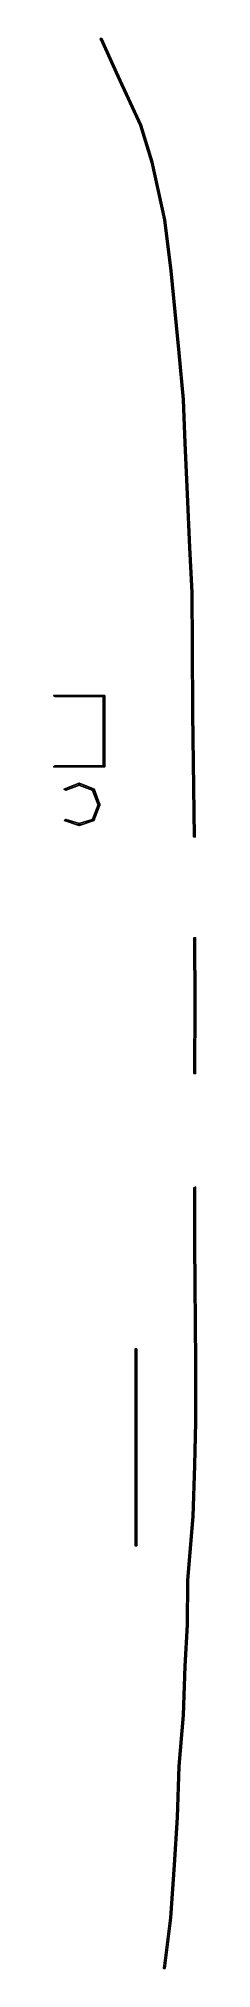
# Model space of a CAD drawing. Extents: x -1.2 to 5.6, y -43.9 to 47.6.
import ezdxf

# ---------------------------------------------------------------- set-up
doc = ezdxf.new("R2010")
doc.units = 0
doc.layers.add('RAILINGS', color=6, linetype='CONTINUOUS')

msp = doc.modelspace()

# ---------------------------------------------------------------- linework, layer by layer
at = {"layer": 'RAILINGS'}
for points in [[(1.81, 45.83, 7.01), (1, 47.61, 7.09), (1.08, 47.61, 7.09), (1.89, 45.83, 7.01)], [(1.89, 45.83, 7.01), (1.08, 47.61, 7.09), (1, 47.61, 7.09), (1.81, 45.83, 7.01)], [(1.075, 47.603, 6.15), (1, 47.56, 6.15), (1, 47.56, 7.09), (1.075, 47.603, 7.09)], [(1.075, 47.517, 6.14), (1.075, 47.603, 6.15), (1.075, 47.603, 7.09), (1.075, 47.517, 7.09)], [(1, 47.56, 6.15), (1.075, 47.517, 6.14), (1.075, 47.517, 7.09), (1, 47.56, 7.09)], [(1.885, 45.873, 5.97), (1.81, 45.83, 5.97), (1.81, 45.83, 7.01), (1.885, 45.873, 7.01)], [(1.81, 45.83, 5.97), (1.885, 45.787, 5.97), (1.885, 45.787, 7.01), (1.81, 45.83, 7.01)], [(2.96, 43.5, 7.01), (1.89, 45.83, 7.01), (1.81, 45.83, 7.01), (2.88, 43.5, 7.01)], [(2.88, 43.5, 7.01), (1.81, 45.83, 7.01), (1.89, 45.83, 7.01), (2.96, 43.5, 7.01)], [(1.885, 45.787, 5.97), (1.885, 45.873, 5.97), (1.885, 45.873, 7.01), (1.885, 45.787, 7.01)], [(2.955, 43.543, 5.73), (2.88, 43.5, 5.73), (2.88, 43.5, 7.01), (2.955, 43.543, 7.01)], [(2.88, 43.5, 5.73), (2.955, 43.457, 5.73), (2.955, 43.457, 7.01), (2.88, 43.5, 7.01)], [(3.5, 41.75, 6.87), (2.96, 43.5, 7.01), (2.88, 43.5, 7.01), (3.42, 41.75, 6.87)], [(3.42, 41.75, 6.87), (2.88, 43.5, 7.01), (2.96, 43.5, 7.01), (3.5, 41.75, 6.87)], [(2.955, 43.457, 5.73), (2.955, 43.543, 5.73), (2.955, 43.543, 7.01), (2.955, 43.457, 7.01)], [(3.495, 41.793, 5.59), (3.42, 41.75, 5.59), (3.42, 41.75, 6.87), (3.495, 41.793, 6.87)], [(3.42, 41.75, 5.59), (3.495, 41.707, 5.59), (3.495, 41.707, 6.87), (3.42, 41.75, 6.87)], [(4.02, 39.02, 6.66), (3.42, 41.75, 6.87), (3.5, 41.75, 6.87), (4.1, 39.02, 6.66)], [(4.1, 39.02, 6.66), (3.5, 41.75, 6.87), (3.42, 41.75, 6.87), (4.02, 39.02, 6.66)], [(3.495, 41.707, 5.59), (3.495, 41.793, 5.59), (3.495, 41.793, 6.87), (3.495, 41.707, 6.87)], [(4.095, 39.063, 5.38), (4.02, 39.02, 5.38), (4.02, 39.02, 6.66), (4.095, 39.063, 6.66)], [(4.02, 39.02, 5.38), (4.095, 38.977, 5.38), (4.095, 38.977, 6.66), (4.02, 39.02, 6.66)], [(4.41, 36.6, 6.52), (4.1, 39.02, 6.66), (4.02, 39.02, 6.66), (4.33, 36.6, 6.52)], [(4.33, 36.6, 6.52), (4.02, 39.02, 6.66), (4.1, 39.02, 6.66), (4.41, 36.6, 6.52)], [(4.095, 38.977, 5.38), (4.095, 39.063, 5.38), (4.095, 39.063, 6.66), (4.095, 38.977, 6.66)], [(4.405, 36.643, 5.24), (4.33, 36.6, 5.24), (4.33, 36.6, 6.52), (4.405, 36.643, 6.52)], [(4.33, 36.6, 5.24), (4.405, 36.557, 5.24), (4.405, 36.557, 6.52), (4.33, 36.6, 6.52)], [(4.71, 32.71, 6.31), (4.33, 36.6, 6.52), (4.41, 36.6, 6.52), (4.79, 32.71, 6.31)], [(4.79, 32.71, 6.31), (4.41, 36.6, 6.52), (4.33, 36.6, 6.52), (4.71, 32.71, 6.31)], [(4.405, 36.557, 5.24), (4.405, 36.643, 5.24), (4.405, 36.643, 6.52), (4.405, 36.557, 6.52)], [(4.785, 32.753, 5.03), (4.71, 32.71, 5.03), (4.71, 32.71, 6.31), (4.785, 32.753, 6.31)], [(4.71, 32.71, 5.03), (4.785, 32.667, 5.03), (4.785, 32.667, 6.31), (4.71, 32.71, 6.31)], [(4.99, 30.5, 6.19), (4.79, 32.71, 6.31), (4.71, 32.71, 6.31), (4.91, 30.5, 6.19)], [(4.91, 30.5, 6.19), (4.71, 32.71, 6.31), (4.79, 32.71, 6.31), (4.99, 30.5, 6.19)], [(4.785, 32.667, 5.03), (4.785, 32.753, 5.03), (4.785, 32.753, 6.31), (4.785, 32.667, 6.31)], [(4.985, 30.543, 4.91), (4.91, 30.5, 4.91), (4.91, 30.5, 6.19), (4.985, 30.543, 6.19)], [(4.91, 30.5, 4.91), (4.985, 30.457, 4.91), (4.985, 30.457, 6.19), (4.91, 30.5, 6.19)], [(4.99, 28.43, 6.12), (4.91, 30.5, 6.19), (4.99, 30.5, 6.19), (5.07, 28.43, 6.12)], [(5.07, 28.43, 6.12), (4.99, 30.5, 6.19), (4.91, 30.5, 6.19), (4.99, 28.43, 6.12)], [(4.985, 30.457, 4.91), (4.985, 30.543, 4.91), (4.985, 30.543, 6.19), (4.985, 30.457, 6.19)], [(5.065, 28.473, 4.84), (4.99, 28.43, 4.84), (4.99, 28.43, 6.12), (5.065, 28.473, 6.12)], [(4.99, 28.43, 4.84), (5.065, 28.387, 4.84), (5.065, 28.387, 6.12), (4.99, 28.43, 6.12)], [(5.18, 26.02, 6.05), (5.07, 28.43, 6.12), (4.99, 28.43, 6.12), (5.1, 26.02, 6.05)], [(5.1, 26.02, 6.05), (4.99, 28.43, 6.12), (5.07, 28.43, 6.12), (5.18, 26.02, 6.05)], [(5.065, 28.387, 4.84), (5.065, 28.473, 4.84), (5.065, 28.473, 6.12), (5.065, 28.387, 6.12)], [(5.175, 26.063, 4.77), (5.1, 26.02, 4.77), (5.1, 26.02, 6.05), (5.175, 26.063, 6.05)], [(5.1, 26.02, 4.77), (5.175, 25.977, 4.77), (5.175, 25.977, 6.05), (5.1, 26.02, 6.05)], [(5.29, 23.49, 5.92), (5.18, 26.02, 6.05), (5.1, 26.02, 6.05), (5.21, 23.49, 5.92)], [(5.21, 23.49, 5.92), (5.1, 26.02, 6.05), (5.18, 26.02, 6.05), (5.29, 23.49, 5.92)], [(5.175, 25.977, 4.77), (5.175, 26.063, 4.77), (5.175, 26.063, 6.05), (5.175, 25.977, 6.05)], [(5.285, 23.533, 4.64), (5.21, 23.49, 4.64), (5.21, 23.49, 5.92), (5.285, 23.533, 5.92)], [(5.21, 23.49, 4.64), (5.285, 23.447, 4.64), (5.285, 23.447, 5.92), (5.21, 23.49, 5.92)], [(5.32, 21.35, 5.8), (5.21, 23.49, 5.92), (5.29, 23.49, 5.92), (5.4, 21.35, 5.8)], [(5.4, 21.35, 5.8), (5.29, 23.49, 5.92), (5.21, 23.49, 5.92), (5.32, 21.35, 5.8)], [(5.285, 23.447, 4.64), (5.285, 23.533, 4.64), (5.285, 23.533, 5.92), (5.285, 23.447, 5.92)], [(5.395, 21.393, 4.52), (5.32, 21.35, 4.52), (5.32, 21.35, 5.8), (5.395, 21.393, 5.8)], [(5.32, 21.35, 4.52), (5.395, 21.307, 4.52), (5.395, 21.307, 5.8), (5.32, 21.35, 5.8)], [(5.42, 18.82, 5.8), (5.4, 21.35, 5.8), (5.32, 21.35, 5.8), (5.34, 18.82, 5.8)], [(5.34, 18.82, 5.8), (5.32, 21.35, 5.8), (5.4, 21.35, 5.8), (5.42, 18.82, 5.8)], [(5.395, 21.307, 4.52), (5.395, 21.393, 4.52), (5.395, 21.393, 5.8), (5.395, 21.307, 5.8)], [(5.415, 18.863, 4.52), (5.34, 18.82, 4.52), (5.34, 18.82, 5.8), (5.415, 18.863, 5.8)], [(5.34, 18.82, 4.52), (5.415, 18.777, 4.52), (5.415, 18.777, 5.8), (5.34, 18.82, 5.8)], [(5.36, 15.63, 5.75), (5.34, 18.82, 5.8), (5.42, 18.82, 5.8), (5.44, 15.63, 5.75)], [(5.44, 15.63, 5.75), (5.42, 18.82, 5.8), (5.34, 18.82, 5.8), (5.36, 15.63, 5.75)], [(5.415, 18.777, 4.52), (5.415, 18.863, 4.52), (5.415, 18.863, 5.8), (5.415, 18.777, 5.8)], [(-1.14, 16.42, 12.71), (1.14, 16.42, 12.71), (1.22, 16.47, 12.71), (-1.22, 16.47, 12.71)], [(-1.22, 16.47, 12.71), (1.22, 16.47, 12.71), (1.14, 16.42, 12.71), (-1.14, 16.42, 12.71)], [(1.14, 13.14, 12.71), (1.14, 16.42, 12.71), (1.22, 16.47, 12.71), (1.22, 13.09, 12.71)], [(1.22, 13.09, 12.71), (1.22, 16.47, 12.71), (1.14, 16.42, 12.71), (1.14, 13.14, 12.71)], [(1.215, 16.463, 11.74), (1.14, 16.42, 11.74), (1.14, 16.42, 12.71), (1.215, 16.463, 12.71)], [(1.14, 16.42, 11.74), (1.215, 16.377, 11.74), (1.215, 16.377, 12.71), (1.14, 16.42, 12.71)], [(1.215, 16.377, 11.74), (1.215, 16.463, 11.74), (1.215, 16.463, 12.71), (1.215, 16.377, 12.71)], [(5.435, 15.673, 4.47), (5.36, 15.63, 4.47), (5.36, 15.63, 5.75), (5.435, 15.673, 5.75)], [(5.36, 15.63, 4.47), (5.435, 15.587, 4.47), (5.435, 15.587, 5.75), (5.36, 15.63, 5.75)], [(5.52, 9.77, 5.64), (5.44, 15.63, 5.75), (5.36, 15.63, 5.75), (5.44, 9.77, 5.64)], [(5.44, 9.77, 5.64), (5.36, 15.63, 5.75), (5.44, 15.63, 5.75), (5.52, 9.77, 5.64)], [(5.435, 15.587, 4.47), (5.435, 15.673, 4.47), (5.435, 15.673, 5.75), (5.435, 15.587, 5.75)], [(1.215, 14.693, 11.74), (1.14, 14.65, 11.74), (1.14, 14.65, 12.71), (1.215, 14.693, 12.71)], [(1.14, 14.65, 11.74), (1.215, 14.607, 11.74), (1.215, 14.607, 12.71), (1.14, 14.65, 12.71)], [(1.215, 14.607, 11.74), (1.215, 14.693, 11.74), (1.215, 14.693, 12.71), (1.215, 14.607, 12.71)], [(-1.22, 13.09, 12.71), (1.22, 13.09, 12.71), (1.14, 13.14, 12.71), (-1.14, 13.14, 12.71)], [(-1.14, 13.14, 12.71), (1.14, 13.14, 12.71), (1.22, 13.09, 12.71), (-1.22, 13.09, 12.71)], [(1.215, 13.183, 11.74), (1.14, 13.14, 11.74), (1.14, 13.14, 12.71), (1.215, 13.183, 12.71)], [(1.14, 13.14, 11.74), (1.215, 13.097, 11.74), (1.215, 13.097, 12.71), (1.14, 13.14, 12.71)], [(1.215, 13.097, 11.74), (1.215, 13.183, 11.74), (1.215, 13.183, 12.71), (1.215, 13.097, 12.71)], [(-0.72, 12.03, 13.4), (0, 12.32, 13.4), (0, 12.23, 13.4), (-0.64, 11.98, 13.4)], [(-0.64, 11.98, 13.4), (0, 12.23, 13.4), (0, 12.32, 13.4), (-0.72, 12.03, 13.4)], [(0.025, 12.313, 12.43), (-0.05, 12.27, 12.43), (-0.05, 12.27, 13.4), (0.025, 12.313, 13.4)], [(-0.05, 12.27, 12.43), (0.025, 12.227, 12.43), (0.025, 12.227, 13.4), (-0.05, 12.27, 13.4)], [(0.64, 11.98, 13.4), (0, 12.23, 13.4), (0, 12.32, 13.4), (0.72, 12.03, 13.4)], [(0.72, 12.03, 13.4), (0, 12.32, 13.4), (0, 12.23, 13.4), (0.64, 11.98, 13.4)], [(0.025, 12.227, 12.43), (0.025, 12.313, 12.43), (0.025, 12.313, 13.4), (0.025, 12.227, 13.4)], [(0.99, 11.29, 13.4), (0.72, 12.03, 13.4), (0.64, 11.98, 13.4), (0.91, 11.29, 13.4)], [(0.91, 11.29, 13.4), (0.64, 11.98, 13.4), (0.72, 12.03, 13.4), (0.99, 11.29, 13.4)], [(0.715, 12.023, 12.43), (0.64, 11.98, 12.43), (0.64, 11.98, 13.4), (0.715, 12.023, 13.4)], [(0.64, 11.98, 12.43), (0.715, 11.937, 12.43), (0.715, 11.937, 13.4), (0.64, 11.98, 13.4)], [(0.715, 11.937, 12.43), (0.715, 12.023, 12.43), (0.715, 12.023, 13.4), (0.715, 11.937, 13.4)], [(0.7, 10.55, 13.4), (0.99, 11.29, 13.4), (0.91, 11.29, 13.4), (0.63, 10.6, 13.4)], [(0.63, 10.6, 13.4), (0.91, 11.29, 13.4), (0.99, 11.29, 13.4), (0.7, 10.55, 13.4)], [(0.985, 11.333, 12.43), (0.91, 11.29, 12.43), (0.91, 11.29, 13.4), (0.985, 11.333, 13.4)], [(0.91, 11.29, 12.43), (0.985, 11.247, 12.43), (0.985, 11.247, 13.4), (0.91, 11.29, 13.4)], [(0.985, 11.247, 12.43), (0.985, 11.333, 12.43), (0.985, 11.333, 13.4), (0.985, 11.247, 13.4)], [(0, 10.41, 13.4), (-0.63, 10.6, 13.4), (-0.7, 10.55, 13.4), (0, 10.31, 13.4)], [(0, 10.31, 13.4), (-0.7, 10.55, 13.4), (-0.63, 10.6, 13.4), (0, 10.41, 13.4)], [(0.025, 10.403, 12.43), (-0.05, 10.36, 12.43), (-0.05, 10.36, 13.4), (0.025, 10.403, 13.4)], [(-0.05, 10.36, 12.43), (0.025, 10.317, 12.43), (0.025, 10.317, 13.4), (-0.05, 10.36, 13.4)], [(0, 10.31, 13.4), (0.7, 10.55, 13.4), (0.63, 10.6, 13.4), (0, 10.41, 13.4)], [(0, 10.41, 13.4), (0.63, 10.6, 13.4), (0.7, 10.55, 13.4), (0, 10.31, 13.4)], [(0.025, 10.317, 12.43), (0.025, 10.403, 12.43), (0.025, 10.403, 13.4), (0.025, 10.317, 13.4)], [(0.705, 10.643, 12.43), (0.63, 10.6, 12.43), (0.63, 10.6, 13.4), (0.705, 10.643, 13.4)], [(0.63, 10.6, 12.43), (0.705, 10.557, 12.43), (0.705, 10.557, 13.4), (0.63, 10.6, 13.4)], [(0.705, 10.557, 12.43), (0.705, 10.643, 12.43), (0.705, 10.643, 13.4), (0.705, 10.557, 13.4)], [(5.515, 9.863, 4.36), (5.44, 9.82, 4.36), (5.44, 9.82, 5.64), (5.515, 9.863, 5.64)], [(5.44, 9.82, 4.36), (5.515, 9.777, 4.36), (5.515, 9.777, 5.64), (5.44, 9.82, 5.64)], [(5.515, 9.777, 4.36), (5.515, 9.863, 4.36), (5.515, 9.863, 5.64), (5.515, 9.777, 5.64)], [(5.47, 1.91, 5.67), (5.46, 4.99, 5.64), (5.54, 4.99, 5.64), (5.55, 1.91, 5.67)], [(5.55, 1.91, 5.67), (5.54, 4.99, 5.64), (5.46, 4.99, 5.64), (5.47, 1.91, 5.67)], [(5.535, 4.983, 4.36), (5.46, 4.94, 4.36), (5.46, 4.94, 5.64), (5.535, 4.983, 5.64)], [(5.46, 4.94, 4.36), (5.535, 4.897, 4.36), (5.535, 4.897, 5.64), (5.46, 4.94, 5.64)], [(5.535, 4.897, 4.36), (5.535, 4.983, 4.36), (5.535, 4.983, 5.64), (5.535, 4.897, 5.64)], [(5.46, -1.45, 5.73), (5.47, 1.91, 5.67), (5.55, 1.91, 5.67), (5.54, -1.45, 5.73)], [(5.54, -1.45, 5.73), (5.55, 1.91, 5.67), (5.47, 1.91, 5.67), (5.46, -1.45, 5.73)], [(5.545, 1.953, 4.39), (5.47, 1.91, 4.39), (5.47, 1.91, 5.67), (5.545, 1.953, 5.67)], [(5.47, 1.91, 4.39), (5.545, 1.867, 4.39), (5.545, 1.867, 5.67), (5.47, 1.91, 5.67)], [(5.545, 1.867, 4.39), (5.545, 1.953, 4.39), (5.545, 1.953, 5.67), (5.545, 1.867, 5.67)], [(5.535, -1.357, 4.45), (5.46, -1.4, 4.45), (5.46, -1.4, 5.73), (5.535, -1.357, 5.73)], [(5.46, -1.4, 4.45), (5.535, -1.443, 4.45), (5.535, -1.443, 5.73), (5.46, -1.4, 5.73)], [(5.535, -1.443, 4.45), (5.535, -1.357, 4.45), (5.535, -1.357, 5.73), (5.535, -1.443, 5.73)], [(5.535, -6.827, 4.45), (5.46, -6.87, 4.45), (5.46, -6.87, 5.73), (5.535, -6.827, 5.73)], [(5.46, -6.87, 4.45), (5.535, -6.913, 4.45), (5.535, -6.913, 5.73), (5.46, -6.87, 5.73)], [(5.54, -9.53, 5.73), (5.54, -6.87, 5.73), (5.46, -6.87, 5.73), (5.46, -9.53, 5.73)], [(5.46, -9.53, 5.73), (5.46, -6.87, 5.73), (5.54, -6.87, 5.73), (5.54, -9.53, 5.73)], [(5.535, -6.913, 4.45), (5.535, -6.827, 4.45), (5.535, -6.827, 5.73), (5.535, -6.913, 5.73)], [(5.535, -9.437, 4.45), (5.46, -9.48, 4.45), (5.46, -9.48, 5.73), (5.535, -9.437, 5.73)], [(5.46, -9.48, 4.45), (5.535, -9.523, 4.45), (5.535, -9.523, 5.73), (5.46, -9.48, 5.73)], [(5.5, -15.16, 3.52), (5.46, -9.53, 3.52), (5.54, -9.53, 3.52), (5.58, -15.16, 3.52)], [(5.58, -15.16, 3.52), (5.54, -9.53, 3.52), (5.46, -9.53, 3.52), (5.5, -15.16, 3.52)], [(5.535, -9.523, 4.45), (5.535, -9.437, 4.45), (5.535, -9.437, 5.73), (5.535, -9.523, 5.73)], [(2.74, -15.94, 5.85), (2.74, -14.5, 5.82), (2.66, -14.5, 5.82), (2.66, -15.94, 5.85)], [(2.66, -15.94, 5.85), (2.66, -14.5, 5.82), (2.74, -14.5, 5.82), (2.74, -15.94, 5.85)], [(2.735, -14.507, 4.54), (2.66, -14.55, 4.54), (2.66, -14.55, 5.82), (2.735, -14.507, 5.82)], [(2.66, -14.55, 4.54), (2.735, -14.593, 4.54), (2.735, -14.593, 5.82), (2.66, -14.55, 5.82)], [(2.735, -14.593, 4.54), (2.735, -14.507, 4.54), (2.735, -14.507, 5.82), (2.735, -14.593, 5.82)], [(5.575, -15.117, 2.53), (5.5, -15.16, 2.53), (5.5, -15.16, 3.52), (5.575, -15.117, 3.52)], [(5.5, -15.16, 2.53), (5.575, -15.203, 2.53), (5.575, -15.203, 3.52), (5.5, -15.16, 3.52)], [(5.58, -17.97, 3.61), (5.58, -15.16, 3.52), (5.5, -15.16, 3.52), (5.5, -17.97, 3.61)], [(5.5, -17.97, 3.61), (5.5, -15.16, 3.52), (5.58, -15.16, 3.52), (5.58, -17.97, 3.61)], [(5.575, -15.203, 2.53), (5.575, -15.117, 2.53), (5.575, -15.117, 3.52), (5.575, -15.203, 3.52)], [(2.735, -15.897, 4.57), (2.66, -15.94, 4.57), (2.66, -15.94, 5.85), (2.735, -15.897, 5.85)], [(2.66, -15.94, 4.57), (2.735, -15.983, 4.57), (2.735, -15.983, 5.85), (2.66, -15.94, 5.85)], [(2.66, -17.98, 5.89), (2.66, -15.94, 5.85), (2.74, -15.94, 5.85), (2.74, -17.98, 5.89)], [(2.74, -17.98, 5.89), (2.74, -15.94, 5.85), (2.66, -15.94, 5.85), (2.66, -17.98, 5.89)], [(2.735, -15.983, 4.57), (2.735, -15.897, 4.57), (2.735, -15.897, 5.85), (2.735, -15.983, 5.85)], [(2.735, -17.937, 4.61), (2.66, -17.98, 4.61), (2.66, -17.98, 5.89), (2.735, -17.937, 5.89)], [(2.66, -17.98, 4.61), (2.735, -18.023, 4.61), (2.735, -18.023, 5.89), (2.66, -17.98, 5.89)], [(2.74, -19.61, 5.92), (2.74, -17.98, 5.89), (2.66, -17.98, 5.89), (2.66, -19.61, 5.92)], [(2.66, -19.61, 5.92), (2.66, -17.98, 5.89), (2.74, -17.98, 5.89), (2.74, -19.61, 5.92)], [(2.735, -18.023, 4.61), (2.735, -17.937, 4.61), (2.735, -17.937, 5.89), (2.735, -18.023, 5.89)], [(5.46, -20, 3.6), (5.5, -17.97, 3.61), (5.58, -17.97, 3.61), (5.54, -20, 3.6)], [(5.54, -20, 3.6), (5.58, -17.97, 3.61), (5.5, -17.97, 3.61), (5.46, -20, 3.6)], [(5.575, -17.927, 2.53), (5.5, -17.97, 2.53), (5.5, -17.97, 3.61), (5.575, -17.927, 3.61)], [(5.5, -17.97, 2.53), (5.575, -18.013, 2.53), (5.575, -18.013, 3.61), (5.5, -17.97, 3.61)], [(5.575, -18.013, 2.53), (5.575, -17.927, 2.53), (5.575, -17.927, 3.61), (5.575, -18.013, 3.61)], [(2.735, -19.567, 4.64), (2.66, -19.61, 4.64), (2.66, -19.61, 5.92), (2.735, -19.567, 5.92)], [(2.66, -19.61, 4.64), (2.735, -19.653, 4.64), (2.735, -19.653, 5.92), (2.66, -19.61, 5.92)], [(2.66, -21.45, 5.95), (2.66, -19.61, 5.92), (2.74, -19.61, 5.92), (2.74, -21.45, 5.95)], [(2.74, -21.45, 5.95), (2.74, -19.61, 5.92), (2.66, -19.61, 5.92), (2.66, -21.45, 5.95)], [(2.735, -19.653, 4.64), (2.735, -19.567, 4.64), (2.735, -19.567, 5.92), (2.735, -19.653, 5.92)], [(5.46, -22.44, 3.63), (5.54, -20, 3.6), (5.46, -20, 3.6), (5.38, -22.44, 3.63)], [(5.38, -22.44, 3.63), (5.46, -20, 3.6), (5.54, -20, 3.6), (5.46, -22.44, 3.63)], [(5.535, -19.957, 2.45), (5.46, -20, 2.45), (5.46, -20, 3.6), (5.535, -19.957, 3.6)], [(5.46, -20, 2.45), (5.535, -20.043, 2.45), (5.535, -20.043, 3.6), (5.46, -20, 3.6)], [(5.535, -20.043, 2.45), (5.535, -19.957, 2.45), (5.535, -19.957, 3.6), (5.535, -20.043, 3.6)], [(2.735, -21.407, 4.67), (2.66, -21.45, 4.67), (2.66, -21.45, 5.95), (2.735, -21.407, 5.95)], [(2.66, -21.45, 4.67), (2.735, -21.493, 4.67), (2.735, -21.493, 5.95), (2.66, -21.45, 5.95)], [(2.74, -23.83, 6), (2.74, -21.45, 5.95), (2.66, -21.45, 5.95), (2.66, -23.83, 6)], [(2.66, -23.83, 6), (2.66, -21.45, 5.95), (2.74, -21.45, 5.95), (2.74, -23.83, 6)], [(2.735, -21.493, 4.67), (2.735, -21.407, 4.67), (2.735, -21.407, 5.95), (2.735, -21.493, 5.95)], [(5.12, -25.46, 3.69), (5.38, -22.44, 3.63), (5.46, -22.44, 3.63), (5.2, -25.46, 3.69)], [(5.2, -25.46, 3.69), (5.46, -22.44, 3.63), (5.38, -22.44, 3.63), (5.12, -25.46, 3.69)], [(5.455, -22.397, 2.35), (5.38, -22.44, 2.35), (5.38, -22.44, 3.63), (5.455, -22.397, 3.63)], [(5.38, -22.44, 2.35), (5.455, -22.483, 2.35), (5.455, -22.483, 3.63), (5.38, -22.44, 3.63)], [(5.455, -22.483, 2.35), (5.455, -22.397, 2.35), (5.455, -22.397, 3.63), (5.455, -22.483, 3.63)], [(2.735, -23.737, 4.72), (2.66, -23.78, 4.72), (2.66, -23.78, 6), (2.735, -23.737, 6)], [(2.66, -23.78, 4.72), (2.735, -23.823, 4.72), (2.735, -23.823, 6), (2.66, -23.78, 6)], [(2.735, -23.823, 4.72), (2.735, -23.737, 4.72), (2.735, -23.737, 6), (2.735, -23.823, 6)], [(5.18, -27.58, 3.74), (5.2, -25.46, 3.69), (5.12, -25.46, 3.69), (5.1, -27.58, 3.74)], [(5.1, -27.58, 3.74), (5.12, -25.46, 3.69), (5.2, -25.46, 3.69), (5.18, -27.58, 3.74)], [(5.195, -25.417, 2.41), (5.12, -25.46, 2.41), (5.12, -25.46, 3.69), (5.195, -25.417, 3.69)], [(5.12, -25.46, 2.41), (5.195, -25.503, 2.41), (5.195, -25.503, 3.69), (5.12, -25.46, 3.69)], [(5.195, -25.503, 2.41), (5.195, -25.417, 2.41), (5.195, -25.417, 3.69), (5.195, -25.503, 3.69)], [(4.99, -29.54, 3.78), (5.1, -27.58, 3.74), (5.18, -27.58, 3.74), (5.07, -29.54, 3.78)], [(5.07, -29.54, 3.78), (5.18, -27.58, 3.74), (5.1, -27.58, 3.74), (4.99, -29.54, 3.78)], [(5.175, -27.537, 2.46), (5.1, -27.58, 2.46), (5.1, -27.58, 3.74), (5.175, -27.537, 3.74)], [(5.1, -27.58, 2.46), (5.175, -27.623, 2.46), (5.175, -27.623, 3.74), (5.1, -27.58, 3.74)], [(5.175, -27.623, 2.46), (5.175, -27.537, 2.46), (5.175, -27.537, 3.74), (5.175, -27.623, 3.74)], [(5, -31.85, 3.84), (5.07, -29.54, 3.78), (4.99, -29.54, 3.78), (4.92, -31.85, 3.84)], [(4.92, -31.85, 3.84), (4.99, -29.54, 3.78), (5.07, -29.54, 3.78), (5, -31.85, 3.84)], [(5.065, -29.497, 2.5), (4.99, -29.54, 2.5), (4.99, -29.54, 3.78), (5.065, -29.497, 3.78)], [(4.99, -29.54, 2.5), (5.065, -29.583, 2.5), (5.065, -29.583, 3.78), (4.99, -29.54, 3.78)], [(5.065, -29.583, 2.5), (5.065, -29.497, 2.5), (5.065, -29.497, 3.78), (5.065, -29.583, 3.78)], [(4.71, -34.27, 3.95), (4.92, -31.85, 3.84), (5, -31.85, 3.84), (4.79, -34.27, 3.95)], [(4.79, -34.27, 3.95), (5, -31.85, 3.84), (4.92, -31.85, 3.84), (4.71, -34.27, 3.95)], [(4.995, -31.807, 2.56), (4.92, -31.85, 2.56), (4.92, -31.85, 3.84), (4.995, -31.807, 3.84)], [(4.92, -31.85, 2.56), (4.995, -31.893, 2.56), (4.995, -31.893, 3.84), (4.92, -31.85, 3.84)], [(4.995, -31.893, 2.56), (4.995, -31.807, 2.56), (4.995, -31.807, 3.84), (4.995, -31.893, 3.84)], [(4.71, -36.71, 4.08), (4.79, -34.27, 3.95), (4.71, -34.27, 3.95), (4.63, -36.71, 4.08)], [(4.63, -36.71, 4.08), (4.71, -34.27, 3.95), (4.79, -34.27, 3.95), (4.71, -36.71, 4.08)], [(4.785, -34.227, 2.67), (4.71, -34.27, 2.67), (4.71, -34.27, 3.95), (4.785, -34.227, 3.95)], [(4.71, -34.27, 2.67), (4.785, -34.313, 2.67), (4.785, -34.313, 3.95), (4.71, -34.27, 3.95)], [(4.785, -34.313, 2.67), (4.785, -34.227, 2.67), (4.785, -34.227, 3.95), (4.785, -34.313, 3.95)], [(4.49, -38.95, 4.24), (4.63, -36.71, 4.08), (4.71, -36.71, 4.08), (4.57, -38.95, 4.24)], [(4.57, -38.95, 4.24), (4.71, -36.71, 4.08), (4.63, -36.71, 4.08), (4.49, -38.95, 4.24)], [(4.705, -36.667, 2.8), (4.63, -36.71, 2.8), (4.63, -36.71, 4.08), (4.705, -36.667, 4.08)], [(4.63, -36.71, 2.8), (4.705, -36.753, 2.8), (4.705, -36.753, 4.08), (4.63, -36.71, 4.08)], [(4.705, -36.753, 2.8), (4.705, -36.667, 2.8), (4.705, -36.667, 4.08), (4.705, -36.753, 4.08)], [(4.39, -41.46, 4.38), (4.57, -38.95, 4.24), (4.49, -38.95, 4.24), (4.31, -41.46, 4.38)], [(4.31, -41.46, 4.38), (4.49, -38.95, 4.24), (4.57, -38.95, 4.24), (4.39, -41.46, 4.38)], [(4.565, -38.907, 2.96), (4.49, -38.95, 2.96), (4.49, -38.95, 4.24), (4.565, -38.907, 4.24)], [(4.49, -38.95, 2.96), (4.565, -38.993, 2.96), (4.565, -38.993, 4.24), (4.49, -38.95, 4.24)], [(4.565, -38.993, 2.96), (4.565, -38.907, 2.96), (4.565, -38.907, 4.24), (4.565, -38.993, 4.24)], [(4.09, -43.86, 4.46), (4.39, -41.46, 4.38), (4.31, -41.46, 4.38), (4.01, -43.86, 4.46)], [(4.01, -43.86, 4.46), (4.31, -41.46, 4.38), (4.39, -41.46, 4.38), (4.09, -43.86, 4.46)], [(4.385, -41.417, 3.1), (4.31, -41.46, 3.1), (4.31, -41.46, 4.38), (4.385, -41.417, 4.38)], [(4.31, -41.46, 3.1), (4.385, -41.503, 3.1), (4.385, -41.503, 4.38), (4.31, -41.46, 4.38)], [(4.385, -41.503, 3.1), (4.385, -41.417, 3.1), (4.385, -41.417, 4.38), (4.385, -41.503, 4.38)], [(4.085, -43.757, 3.18), (4.01, -43.8, 3.18), (4.01, -43.8, 4.46), (4.085, -43.757, 4.46)], [(4.01, -43.8, 3.18), (4.085, -43.843, 3.18), (4.085, -43.843, 4.46), (4.01, -43.8, 4.46)], [(4.085, -43.843, 3.18), (4.085, -43.757, 3.18), (4.085, -43.757, 4.46), (4.085, -43.843, 4.46)]]:
    msp.add_3dface(points, dxfattribs=at)

doc.saveas('drawing.dxf')
